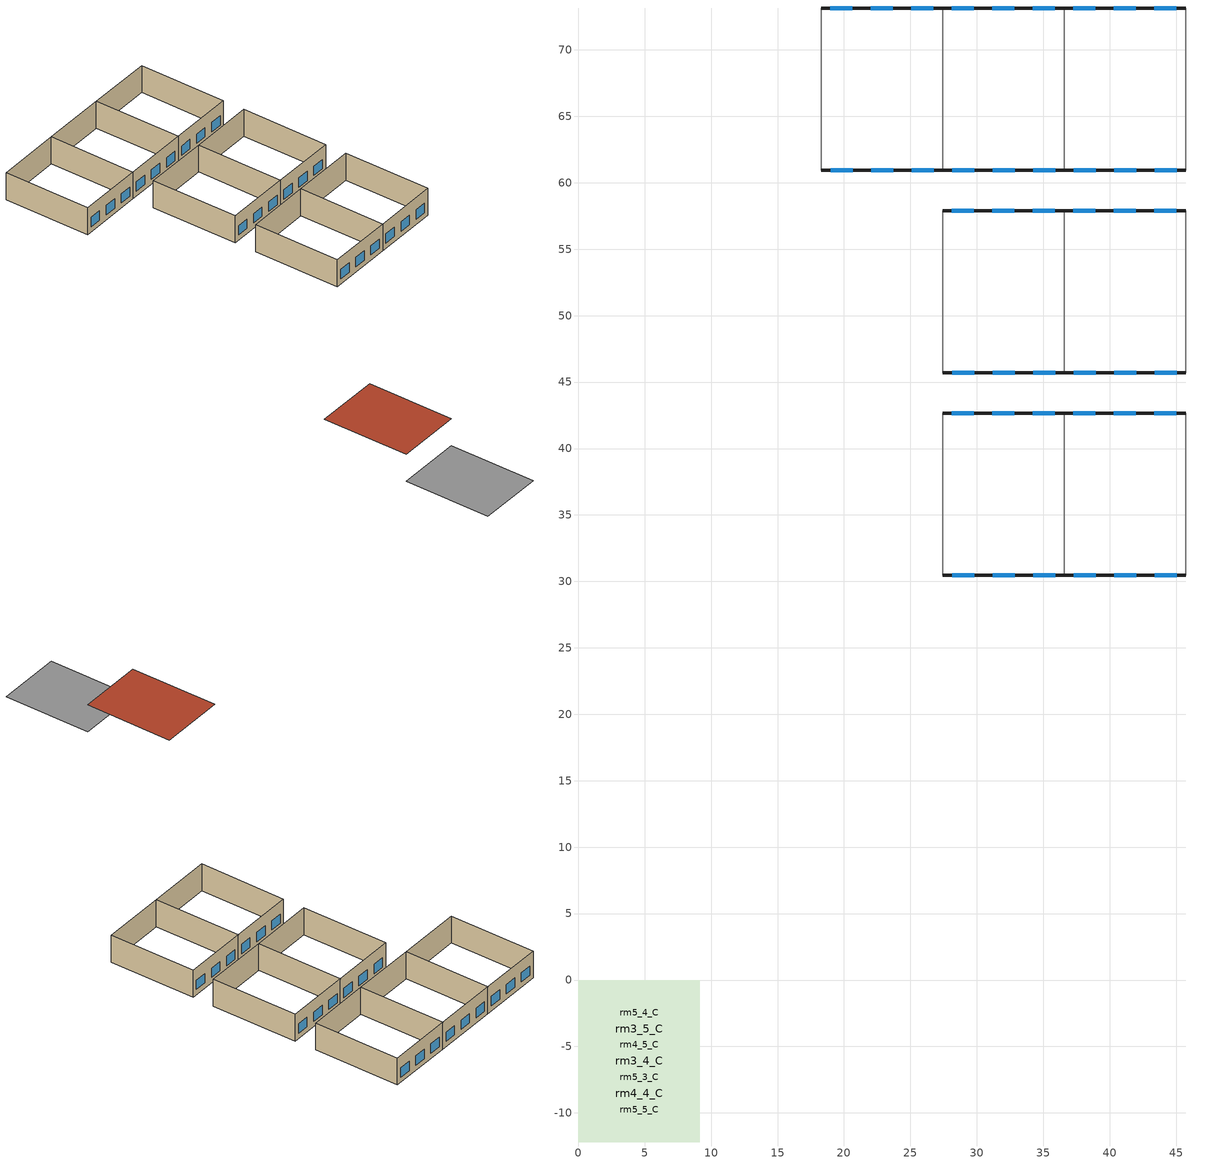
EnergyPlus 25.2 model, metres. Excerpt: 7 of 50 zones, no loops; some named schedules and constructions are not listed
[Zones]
rm3_4_C
 floor outside (SIMULATED_SL110): 0,-12.19 0,0 9.14,0 9.14,-12.19 z0
 wall outside (4_CONC_RADVA135): 36.58,42.67 27.43,42.67 / 27.43,30.48 36.58,30.48 z0:3.96
 wall to rm3_3_C (PARTITION115_rev): 27.43,42.67 27.43,30.48 z0:3.96
 wall to rm3_5_C (PARTITION115): 36.58,30.48 36.58,42.67 z0:3.96
 window (GT3): 35.88,42.67 34.2,42.67 / 32.83,42.67 31.15,42.67 / 29.78,42.67 28.1,42.67 / 28.13,30.48 29.81,30.48 / 31.18,30.48 32.86,30.48 / 34.23,30.48 35.91,30.48 z0.76:2.13
 roof outside (CONC_4_IN_NO96): 0,12.19 0,0 9.14,0 9.14,12.19 z3.96
rm3_5_C
 floor outside (SIMULATED_SL110): 0,-12.19 0,0 9.14,0 9.14,-12.19 z0
 wall outside (4_CONC_RADVA135): 45.72,42.67 36.58,42.67 / 36.58,30.48 45.72,30.48 z0:3.96
 wall to rm3_6_C (PARTITION115): 45.72,30.48 45.72,42.67 z0:3.96
 window (GT3): 45.02,42.67 43.34,42.67 / 41.97,42.67 40.3,42.67 / 38.92,42.67 37.25,42.67 / 37.28,30.48 38.95,30.48 / 40.33,30.48 42,30.48 / 43.37,30.48 45.05,30.48 z0.76:2.13
 roof outside (CONC_4_IN_NO96): 0,12.19 0,0 9.14,0 9.14,12.19 z3.96
rm4_4_C
 floor outside (SIMULATED_SL110): 0,-12.19 0,0 9.14,0 9.14,-12.19 z0
 wall outside (4_CONC_RADVA135): 36.58,57.91 27.43,57.91 / 27.43,45.72 36.58,45.72 z0:3.96
 wall to rm4_3_C (PARTITION115_rev): 27.43,57.91 27.43,45.72 z0:3.96
 wall to rm4_5_C (PARTITION115): 36.58,45.72 36.58,57.91 z0:3.96
 window (GT3): 35.88,57.91 34.2,57.91 / 32.83,57.91 31.15,57.91 / 29.78,57.91 28.1,57.91 / 28.13,45.72 29.81,45.72 / 31.18,45.72 32.86,45.72 / 34.23,45.72 35.91,45.72 z0.76:2.13
 roof outside (CONC_4_IN_NO96): 0,12.19 0,0 9.14,0 9.14,12.19 z3.96
rm4_5_C
 floor outside (SIMULATED_SL110): 0,-12.19 0,0 9.14,0 9.14,-12.19 z0
 wall outside (4_CONC_RADVA135): 45.72,57.91 36.58,57.91 / 36.58,45.72 45.72,45.72 z0:3.96
 wall to rm4_6_C (PARTITION115): 45.72,45.72 45.72,57.91 z0:3.96
 window (GT3): 45.02,57.91 43.34,57.91 / 41.97,57.91 40.3,57.91 / 38.92,57.91 37.25,57.91 / 37.28,45.72 38.95,45.72 / 40.33,45.72 42,45.72 / 43.37,45.72 45.05,45.72 z0.76:2.13
 roof outside (CONC_4_IN_NO96): 0,12.19 0,0 9.14,0 9.14,12.19 z3.96
rm5_3_C
 floor outside (SIMULATED_SL110): 0,-12.19 0,0 9.14,0 9.14,-12.19 z0
 wall outside (4_CONC_RADVA135): 27.43,73.15 18.29,73.15 / 18.29,60.96 27.43,60.96 z0:3.96
 wall to rm5_2_C (PARTITION115_rev): 18.29,73.15 18.29,60.96 z0:3.96
 wall to rm5_4_C (PARTITION115): 27.43,60.96 27.43,73.15 z0:3.96
 window (GT3): 26.73,73.15 25.05,73.15 / 23.68,73.15 22.01,73.15 / 20.64,73.15 18.96,73.15 / 18.99,60.96 20.66,60.96 / 22.04,60.96 23.71,60.96 / 25.09,60.96 26.76,60.96 z0.76:2.13
 roof outside (CONC_4_IN_NO96): 0,12.19 0,0 9.14,0 9.14,12.19 z3.96
rm5_4_C
 floor outside (SIMULATED_SL110): 0,-12.19 0,0 9.14,0 9.14,-12.19 z0
 wall outside (4_CONC_RADVA135): 36.58,73.15 27.43,73.15 / 27.43,60.96 36.58,60.96 z0:3.96
 wall to rm5_5_C (PARTITION115): 36.58,60.96 36.58,73.15 z0:3.96
 window (GT3): 35.88,73.15 34.2,73.15 / 32.83,73.15 31.15,73.15 / 29.78,73.15 28.1,73.15 / 28.13,60.96 29.81,60.96 / 31.18,60.96 32.86,60.96 / 34.23,60.96 35.91,60.96 z0.76:2.13
 roof outside (CONC_4_IN_NO96): 0,12.19 0,0 9.14,0 9.14,12.19 z3.96
rm5_5_C
 floor outside (SIMULATED_SL110): 0,-12.19 0,0 9.14,0 9.14,-12.19 z0
 wall outside (4_CONC_RADVA135): 45.72,73.15 36.58,73.15 / 36.58,60.96 45.72,60.96 z0:3.96
 wall to rm5_6_C (PARTITION115): 45.72,60.96 45.72,73.15 z0:3.96
 window (GT3): 45.02,73.15 43.34,73.15 / 41.97,73.15 40.3,73.15 / 38.92,73.15 37.25,73.15 / 37.28,60.96 38.95,60.96 / 40.33,60.96 42,60.96 / 43.37,60.96 45.05,60.96 z0.76:2.13
 roof outside (CONC_4_IN_NO96): 0,12.19 0,0 9.14,0 9.14,12.19 z3.96
[Material] Roughness=MediumRough; Thermal Absorptance=0.9
Name | Thickness {m} | Conductivity {W/m-K} | Density {kg/m3} | Specific Heat {J/kg-K} | Solar Absorptance
CONC_4_IN_NO96__CC03_97 | 0.10159 | 1.310345 | 2242.584 | 836.7661 | 0.7
SIMULATED_SL110__IN05_111 | 0.245821 | 0.04324 | 9.611076 | 836.7661 | 0
SIMULATED_SL110__MAT357_112 | 0.4572 | 0.8648 | 1361.569 | 836.7661 | 0
SIMULATED_SL110__MAT356_113 | 0.3048 | 0.51888 | 1601.846 | 836.7661 | 0
PARTITION115__GP02_87 | 0.0158801 | 0.160161 | 800.923 | 836.7661 | 0.3
4_CONC_RADVA135__CC14_80 | 0.10159 | 1.801724 | 2242.584 | 836.7661 | 0.7
4_CONC_RADVA135__IN36_136 | 0.0762 | 0.034592 | 28.83323 | 1213.311 | 0.7
4_CONC_RADVA135__GP02_87 | 0.0158801 | 0.160161 | 800.923 | 836.7661 | 0.7
[Construction]
CONC_4_IN_NO96: CONC_4_IN_NO96__CC03_97
SIMULATED_SL110: SIMULATED_SL110__IN05_111, SIMULATED_SL110__MAT357_112, SIMULATED_SL110__MAT356_113
PARTITION115; PARTITION115_rev: PARTITION115__GP02_87, PARTITION115__WMF00_116, PARTITION115__GP02_87
4_CONC_RADVA135: 4_CONC_RADVA135__CC14_80, 4_CONC_RADVA135__IN36_136, 4_CONC_RADVA135__GP02_87
GT3: BRONZE 6MM
[Material:NoMass]
PARTITION115__WMF00_116: Roughness=MediumRough; Thermal Resistance {m2-K/W}=0.107499; Thermal Absorptance=0.9; Solar Absorptance=0.3
[WindowMaterial:Glazing]
BRONZE 6MM: Optical Data Type=SpectralAverage; Thickness {m}=.006; Solar Transmittance at Normal Incidence=.482; Front Side Solar Reflectance at Normal Incidence=.054; Back Side Solar Reflectance at Normal Incidence=.054; Visible Transmittance at Normal Incidence=.534; Front Side Visible Reflectance at Normal Incidence=.057; Back Side Visible Reflectance at Normal Incidence=.057; Infrared Transmittance at Normal Incidence=0; Front Side Infrared Hemispherical Emissivity=.84; Back Side Infrared Hemispherical Emissivity=.84; Conductivity {W/m-K}=.9
[WindowProperty:ShadingControl] Shading Type=InteriorShade; Shading Control Type=AlwaysOn; Setpoint {W/m2, W or deg C}=10.9383; Shading Control Is Scheduled=NO; Glare Control Is Active=NO
Name | Shading Device Material
Window1001WSC | Window1001WSM
Window2806WSC | Window2806WSM
Window2807WSC | Window2807WSM
Window1003WSC | Window1003WSM
Window2808WSC | Window2808WSM
Window2809WSC | Window2809WSM
Window1004WSC | Window1004WSM
Window2810WSC | Window2810WSM
Window2811WSC | Window2811WSM
Window2812WSC | Window2812WSM
Window1006WSC | Window1006WSM
Window2813WSC | Window2813WSM
Window2814WSC | Window2814WSM
Window1007WSC | Window1007WSM
Window2815WSC | Window2815WSM
Window2816WSC | Window2816WSM
Window1008WSC | Window1008WSM
Window2817WSC | Window2817WSM
Window2818WSC | Window2818WSM
Window1009WSC | Window1009WSM
Window2819WSC | Window2819WSM
Window2820WSC | Window2820WSM
Window1010WSC | Window1010WSM
Window2821WSC | Window2821WSM
Window2822WSC | Window2822WSM
Window1011WSC | Window1011WSM
Window2823WSC | Window2823WSM
Window2824WSC | Window2824WSM
Window1012WSC | Window1012WSM
Window2825WSC | Window2825WSM
Window2826WSC | Window2826WSM
Window1013WSC | Window1013WSM
Window2827WSC | Window2827WSM
Window2828WSC | Window2828WSM
Window1014WSC | Window1014WSM
Window2829WSC | Window2829WSM
Window2830WSC | Window2830WSM
Window1015WSC | Window1015WSM
Window2831WSC | Window2831WSM
Window2832WSC | Window2832WSM
Window1016WSC | Window1016WSM
Window2833WSC | Window2833WSM
Window2834WSC | Window2834WSM
Window1017WSC | Window1017WSM
Window2835WSC | Window2835WSM
Window2836WSC | Window2836WSM
Window1018WSC | Window1018WSM
Window2837WSC | Window2837WSM
Window2838WSC | Window2838WSM
Window1005WSC | Window1005WSM
Window2839WSC | Window2839WSM
Window2840WSC | Window2840WSM
Window1019WSC | Window1019WSM
Window2841WSC | Window2841WSM
Window2842WSC | Window2842WSM
Window1020WSC | Window1020WSM
Window2843WSC | Window2843WSM
Window2844WSC | Window2844WSM
Window1021WSC | Window1021WSM
Window2845WSC | Window2845WSM
Window2846WSC | Window2846WSM
Window1022WSC | Window1022WSM
Window2847WSC | Window2847WSM
Window2848WSC | Window2848WSM
Window2849WSC | Window2849WSM
Window1023WSC | Window1023WSM
Window2850WSC | Window2850WSM
Window2851WSC | Window2851WSM
Window1024WSC | Window1024WSM
Window2852WSC | Window2852WSM
Window2853WSC | Window2853WSM
Window1025WSC | Window1025WSM
Window2854WSC | Window2854WSM
Window2855WSC | Window2855WSM
Window1026WSC | Window1026WSM
Window2856WSC | Window2856WSM
Window2857WSC | Window2857WSM
Window2858WSC | Window2858WSM
Window1027WSC | Window1027WSM
Window2859WSC | Window2859WSM
Window2860WSC | Window2860WSM
Window1028WSC | Window1028WSM
Window2861WSC | Window2861WSM
Window2862WSC | Window2862WSM
Window1029WSC | Window1029WSM
Window2863WSC | Window2863WSM
Window2864WSC | Window2864WSM
Window1030WSC | Window1030WSM
Window2865WSC | Window2865WSM
Window2866WSC | Window2866WSM
Window1031WSC | Window1031WSM
Window2867WSC | Window2867WSM
Window2868WSC | Window2868WSM
Window1032WSC | Window1032WSM
Window2869WSC | Window2869WSM
Window2870WSC | Window2870WSM
Window1033WSC | Window1033WSM
Window2871WSC | Window2871WSM
Window2872WSC | Window2872WSM
Window1034WSC | Window1034WSM
Window2873WSC | Window2873WSM
Window2874WSC | Window2874WSM
Window1035WSC | Window1035WSM
Window2875WSC | Window2875WSM
Window2876WSC | Window2876WSM
Window1036WSC | Window1036WSM
Window2877WSC | Window2877WSM
Window2878WSC | Window2878WSM
Window1037WSC | Window1037WSM
Window2879WSC | Window2879WSM
Window2880WSC | Window2880WSM
Window1038WSC | Window1038WSM
Window2881WSC | Window2881WSM
Window2882WSC | Window2882WSM
Window1039WSC | Window1039WSM
Window2883WSC | Window2883WSM
Window2884WSC | Window2884WSM
Window1040WSC | Window1040WSM
Window2885WSC | Window2885WSM
Window2886WSC | Window2886WSM
Window1041WSC | Window1041WSM
Window2887WSC | Window2887WSM
Window2888WSC | Window2888WSM
Window1042WSC | Window1042WSM
Window2889WSC | Window2889WSM
Window2890WSC | Window2890WSM
Window1043WSC | Window1043WSM
Window2891WSC | Window2891WSM
Window2892WSC | Window2892WSM
Window1044WSC | Window1044WSM
Window2893WSC | Window2893WSM
Window2894WSC | Window2894WSM
Window2895WSC | Window2895WSM
Window1045WSC | Window1045WSM
Window2896WSC | Window2896WSM
Window2897WSC | Window2897WSM
Window1046WSC | Window1046WSM
Window2898WSC | Window2898WSM
Window2899WSC | Window2899WSM
Window1047WSC | Window1047WSM
Window2900WSC | Window2900WSM
Window2901WSC | Window2901WSM
Window1048WSC | Window1048WSM
Window2902WSC | Window2902WSM
Window2903WSC | Window2903WSM
Window2904WSC | Window2904WSM
Window1049WSC | Window1049WSM
Window2905WSC | Window2905WSM
Window2906WSC | Window2906WSM
Window1050WSC | Window1050WSM
Window2907WSC | Window2907WSM
Window2908WSC | Window2908WSM
Window1051WSC | Window1051WSM
Window2909WSC | Window2909WSM
Window2910WSC | Window2910WSM
Window1052WSC | Window1052WSM
Window2911WSC | Window2911WSM
Window2912WSC | Window2912WSM
Window1053WSC | Window1053WSM
Window2913WSC | Window2913WSM
Window2914WSC | Window2914WSM
Window1054WSC | Window1054WSM
Window2915WSC | Window2915WSM
Window2916WSC | Window2916WSM
Window1055WSC | Window1055WSM
Window2917WSC | Window2917WSM
Window2918WSC | Window2918WSM
Window1056WSC | Window1056WSM
Window2919WSC | Window2919WSM
Window2920WSC | Window2920WSM
Window1057WSC | Window1057WSM
Window2921WSC | Window2921WSM
Window2922WSC | Window2922WSM
Window1058WSC | Window1058WSM
Window2923WSC | Window2923WSM
Window2924WSC | Window2924WSM
Window1059WSC | Window1059WSM
Window2925WSC | Window2925WSM
Window2926WSC | Window2926WSM
Window1060WSC | Window1060WSM
Window2927WSC | Window2927WSM
Window2928WSC | Window2928WSM
Window1061WSC | Window1061WSM
Window2929WSC | Window2929WSM
Window2930WSC | Window2930WSM
Window1062WSC | Window1062WSM
Window2931WSC | Window2931WSM
Window2932WSC | Window2932WSM
Window1063WSC | Window1063WSM
Window2933WSC | Window2933WSM
Window2934WSC | Window2934WSM
Window1064WSC | Window1064WSM
Window2935WSC | Window2935WSM
Window2936WSC | Window2936WSM
Window1065WSC | Window1065WSM
Window2937WSC | Window2937WSM
Window2938WSC | Window2938WSM
Window1066WSC | Window1066WSM
Window2939WSC | Window2939WSM
Window2940WSC | Window2940WSM
Window2941WSC | Window2941WSM
Window1067WSC | Window1067WSM
Window2942WSC | Window2942WSM
Window2943WSC | Window2943WSM
Window1068WSC | Window1068WSM
Window2944WSC | Window2944WSM
Window2945WSC | Window2945WSM
Window1069WSC | Window1069WSM
Window2946WSC | Window2946WSM
Window2947WSC | Window2947WSM
Window1070WSC | Window1070WSM
Window2948WSC | Window2948WSM
Window2949WSC | Window2949WSM
Window2950WSC | Window2950WSM
Window1071WSC | Window1071WSM
Window2951WSC | Window2951WSM
Window2952WSC | Window2952WSM
Window1072WSC | Window1072WSM
Window2953WSC | Window2953WSM
Window2954WSC | Window2954WSM
Window1073WSC | Window1073WSM
Window2955WSC | Window2955WSM
Window2956WSC | Window2956WSM
Window1074WSC | Window1074WSM
Window2957WSC | Window2957WSM
Window2958WSC | Window2958WSM
Window1075WSC | Window1075WSM
Window2959WSC | Window2959WSM
Window2960WSC | Window2960WSM
Window1076WSC | Window1076WSM
Window2961WSC | Window2961WSM
Window2962WSC | Window2962WSM
Window1077WSC | Window1077WSM
Window2963WSC | Window2963WSM
Window2964WSC | Window2964WSM
Window1078WSC | Window1078WSM
Window2965WSC | Window2965WSM
Window2966WSC | Window2966WSM
Window1079WSC | Window1079WSM
Window2967WSC | Window2967WSM
Window2968WSC | Window2968WSM
Window1080WSC | Window1080WSM
Window2969WSC | Window2969WSM
Window2970WSC | Window2970WSM
Window1081WSC | Window1081WSM
Window2971WSC | Window2971WSM
Window2972WSC | Window2972WSM
Window1082WSC | Window1082WSM
Window2973WSC | Window2973WSM
Window2974WSC | Window2974WSM
Window1083WSC | Window1083WSM
Window2975WSC | Window2975WSM
Window2976WSC | Window2976WSM
Window1084WSC | Window1084WSM
Window2977WSC | Window2977WSM
Window2978WSC | Window2978WSM
Window1085WSC | Window1085WSM
Window2979WSC | Window2979WSM
Window2980WSC | Window2980WSM
Window1086WSC | Window1086WSM
Window2981WSC | Window2981WSM
Window2982WSC | Window2982WSM
Window1087WSC | Window1087WSM
Window2983WSC | Window2983WSM
Window2984WSC | Window2984WSM
Window1088WSC | Window1088WSM
Window2985WSC | Window2985WSM
Window2986WSC | Window2986WSM
Window2987WSC | Window2987WSM
Window1089WSC | Window1089WSM
Window2988WSC | Window2988WSM
Window2989WSC | Window2989WSM
Window1090WSC | Window1090WSM
Window2990WSC | Window2990WSM
Window2991WSC | Window2991WSM
Window1091WSC | Window1091WSM
Window2992WSC | Window2992WSM
Window2993WSC | Window2993WSM
Window1092WSC | Window1092WSM
Window2994WSC | Window2994WSM
Window2995WSC | Window2995WSM
Window2996WSC | Window2996WSM
Window1093WSC | Window1093WSM
Window2997WSC | Window2997WSM
Window2998WSC | Window2998WSM
Window1094WSC | Window1094WSM
Window2999WSC | Window2999WSM
Window3000WSC | Window3000WSM
Window1095WSC | Window1095WSM
Window3001WSC | Window3001WSM
Window3002WSC | Window3002WSM
Window1096WSC | Window1096WSM
Window3003WSC | Window3003WSM
Window3004WSC | Window3004WSM
Window1097WSC | Window1097WSM
Window3005WSC | Window3005WSM
Window3006WSC | Window3006WSM
Window1098WSC | Window1098WSM
Window3007WSC | Window3007WSM
Window3008WSC | Window3008WSM
Window1099WSC | Window1099WSM
Window3009WSC | Window3009WSM
Window3010WSC | Window3010WSM
Window1100WSC | Window1100WSM
Window3011WSC | Window3011WSM
Window3012WSC | Window3012WSM
Window1101WSC | Window1101WSM
Window3013WSC | Window3013WSM
Window3014WSC | Window3014WSM
Window1102WSC | Window1102WSM
Window3015WSC | Window3015WSM
Window3016WSC | Window3016WSM
Window1103WSC | Window1103WSM
Window3017WSC | Window3017WSM
Window3018WSC | Window3018WSM
[Zone] Type=1; Multiplier=1; Ceiling Height {m}=3.9624; Volume {m3}=441.7421
rm3_4_C; rm3_5_C; rm4_4_C; rm4_5_C; rm5_3_C; rm5_4_C; rm5_5_C
[People] Number of People Schedule=OffOcc; Number of People Calculation Method=People; Number of People=4.363636; Fraction Radiant=0.3
Name | Zone or ZoneList | Activity Level Schedule
rm3_4_C_PEOPLE | rm3_4_C | rm3_4_CActSched
rm3_5_C_PEOPLE | rm3_5_C | rm3_5_CActSched
rm4_4_C_PEOPLE | rm4_4_C | rm4_4_CActSched
rm4_5_C_PEOPLE | rm4_5_C | rm4_5_CActSched
rm5_3_C_PEOPLE | rm5_3_C | rm5_3_CActSched
rm5_4_C_PEOPLE | rm5_4_C | rm5_4_CActSched
rm5_5_C_PEOPLE | rm5_5_C | rm5_5_CActSched
[Lights] Schedule=OffLgt; Design Level Calculation Method=LightingLevel; Lighting Level {W}=2400; Return Air Fraction=0; Fraction Radiant=0.59; Fraction Visible=0.1; Fraction Replaceable=0
Name | Zone or ZoneList
rm3_4_C_LIGHTS | rm3_4_C
rm3_5_C_LIGHTS | rm3_5_C
rm4_4_C_LIGHTS | rm4_4_C
rm4_5_C_LIGHTS | rm4_5_C
rm5_3_C_LIGHTS | rm5_3_C
rm5_4_C_LIGHTS | rm5_4_C
rm5_5_C_LIGHTS | rm5_5_C
[ElectricEquipment] Schedule=OffLgt; Design Level Calculation Method=EquipmentLevel; Design Level {W}=900.0001; Fraction Latent=0; Fraction Radiant=0.7; Fraction Lost=0
Name | Zone or ZoneList
rm3_4_C_EQUIP | rm3_4_C
rm3_5_C_EQUIP | rm3_5_C
rm4_4_C_EQUIP | rm4_4_C
rm4_5_C_EQUIP | rm4_5_C
rm5_3_C_EQUIP | rm5_3_C
rm5_4_C_EQUIP | rm5_4_C
rm5_5_C_EQUIP | rm5_5_C
[ZoneInfiltration:DesignFlowRate] Schedule=OffInf; Design Flow Rate Calculation Method=Flow/Zone; Design Flow Rate {m3/s}=0.0173681; Constant Term Coefficient=0; Temperature Term Coefficient=0; Velocity Term Coefficient=0.224; Velocity Squared Term Coefficient=0
Name | Zone or ZoneList
rm3_4_C_INFILT | rm3_4_C
rm3_5_C_INFILT | rm3_5_C
rm4_4_C_INFILT | rm4_4_C
rm4_5_C_INFILT | rm4_5_C
rm5_3_C_INFILT | rm5_3_C
rm5_4_C_INFILT | rm5_4_C
rm5_5_C_INFILT | rm5_5_C
[InternalMass] Surface Area {m2}=111.4836
Name | Construction | Zone
rm3_4_CFURNMASS | rm3_4_CFURNCONS | rm3_4_C
rm3_5_CFURNMASS | rm3_5_CFURNCONS | rm3_5_C
rm4_4_CFURNMASS | rm4_4_CFURNCONS | rm4_4_C
rm4_5_CFURNMASS | rm4_5_CFURNCONS | rm4_5_C
rm5_3_CFURNMASS | rm5_3_CFURNCONS | rm5_3_C
rm5_4_CFURNMASS | rm5_4_CFURNCONS | rm5_4_C
rm5_5_CFURNMASS | rm5_5_CFURNCONS | rm5_5_C
